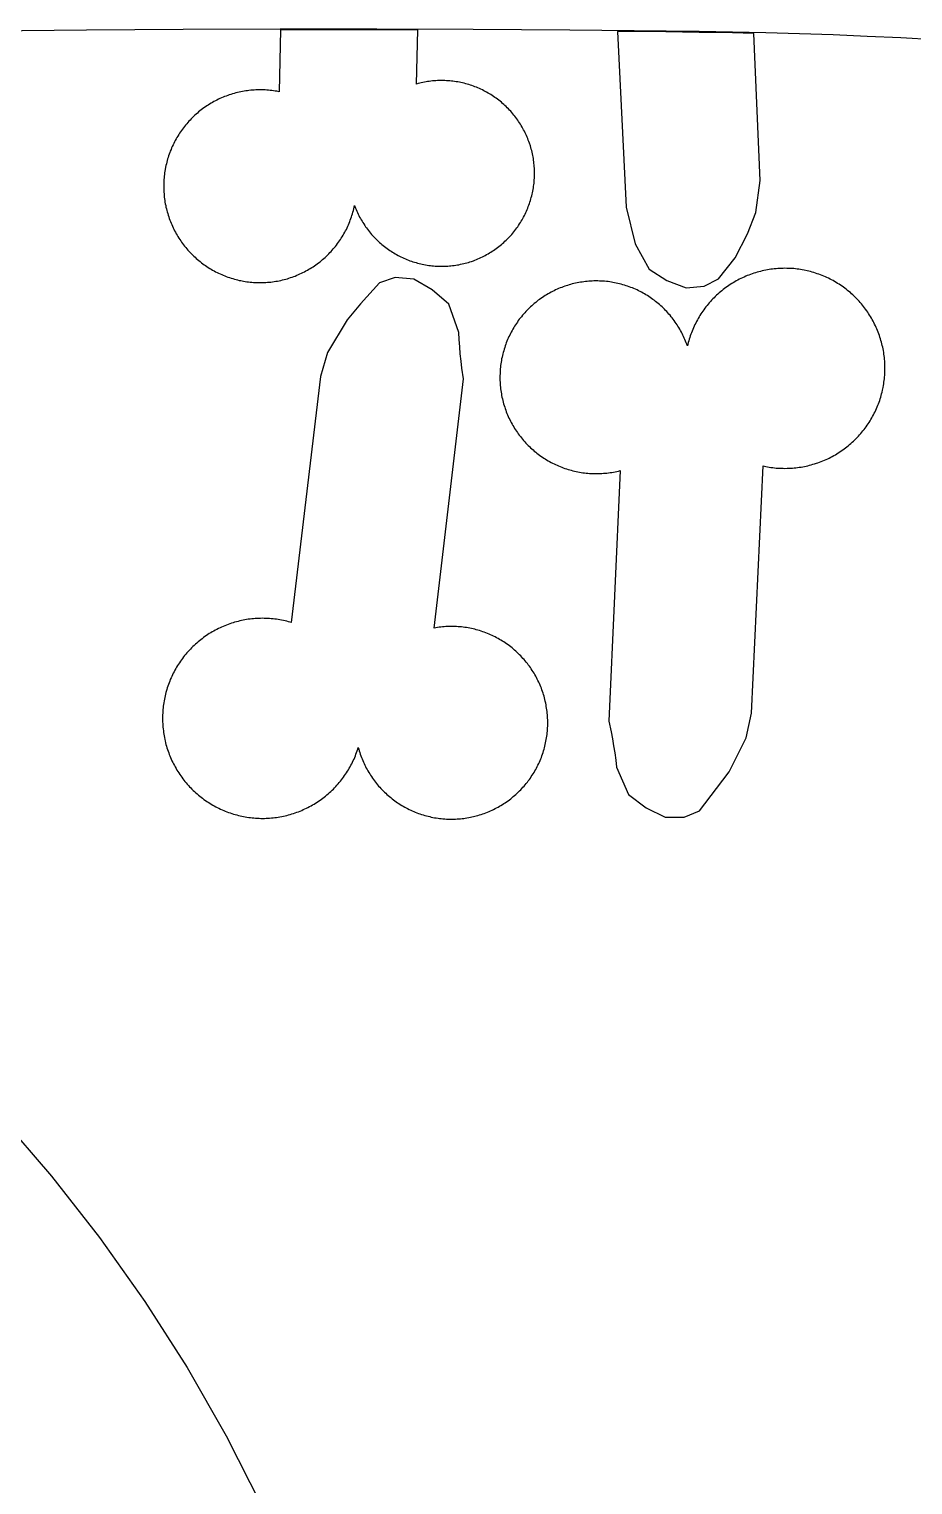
# Model space of a CAD drawing. Extents: x -246 to 246, y -104 to 199.
# Drawn here: x 173.39 to 185.17, y 100.11 to 119.51 of the extents above; entities that cross this region are included whole.
import ezdxf

# ---------------------------------------------------------------- set-up
doc = ezdxf.new("R2010")
doc.units = 0
doc.layers.add('Add_Red', color=1, linetype='Continuous')
doc.layers.add('Outline_Red', color=1, linetype='Continuous')

msp = doc.modelspace()

# ---------------------------------------------------------------- linework, layer by layer
at = {"layer": 'Add_Red'}
for points in [[(176.504, 116.128), (176.526, 116.129), (176.549, 116.13), (176.571, 116.132), (176.593, 116.134), (176.616, 116.136), (176.638, 116.139), (176.66, 116.142), (176.682, 116.145), (176.704, 116.149), (176.726, 116.153), (176.748, 116.158), (176.77, 116.163), (176.792, 116.168), (176.813, 116.174), (176.835, 116.18), (176.856, 116.187), (176.878, 116.194), (176.899, 116.201), (176.92, 116.208), (176.941, 116.216), (176.962, 116.225), (176.982, 116.234), (177.003, 116.243), (177.023, 116.252), (177.043, 116.262), (177.063, 116.272), (177.083, 116.283), (177.103, 116.293), (177.122, 116.305), (177.141, 116.316), (177.161, 116.328), (177.179, 116.34), (177.198, 116.353), (177.216, 116.365), (177.234, 116.379), (177.252, 116.392), (177.27, 116.406), (177.287, 116.42), (177.305, 116.434), (177.322, 116.449), (177.338, 116.464), (177.355, 116.479), (177.371, 116.495), (177.387, 116.511), (177.402, 116.527), (177.418, 116.543), (177.433, 116.56), (177.447, 116.577), (177.462, 116.594), (177.476, 116.611), (177.49, 116.629), (177.503, 116.647), (177.516, 116.665), (177.529, 116.683), (177.542, 116.702), (177.554, 116.72), (177.566, 116.739), (177.578, 116.759), (177.589, 116.778), (177.6, 116.798), (177.61, 116.817), (177.621, 116.837), (177.63, 116.858), (177.64, 116.878), (177.649, 116.898), (177.658, 116.919), (177.666, 116.94), (177.674, 116.961), (177.682, 116.982), (177.689, 117.003), (177.696, 117.024), (177.703, 117.046), (177.709, 117.067), (177.715, 117.089), (177.72, 117.11), (177.725, 117.132), (177.73, 117.154), (177.744, 117.119), (177.752, 117.1), (177.76, 117.08), (177.769, 117.06), (177.779, 117.041), (177.788, 117.021), (177.798, 117.002), (177.809, 116.983), (177.819, 116.964), (177.83, 116.946), (177.841, 116.927), (177.853, 116.909), (177.865, 116.891), (177.877, 116.873), (177.89, 116.856), (177.903, 116.838), (177.916, 116.821), (177.929, 116.804), (177.943, 116.788), (177.957, 116.771), (177.971, 116.755), (177.986, 116.739), (178.001, 116.724), (178.016, 116.708), (178.031, 116.693), (178.047, 116.678), (178.063, 116.664), (178.079, 116.649), (178.095, 116.635), (178.112, 116.621), (178.129, 116.608), (178.146, 116.595), (178.163, 116.582), (178.181, 116.57), (178.199, 116.557), (178.217, 116.545), (178.235, 116.534), (178.253, 116.523), (178.272, 116.512), (178.291, 116.501), (178.31, 116.491), (178.329, 116.481), (178.348, 116.471), (178.368, 116.462), (178.387, 116.453), (178.407, 116.444), (178.427, 116.436), (178.447, 116.428), (178.467, 116.42), (178.488, 116.413), (178.508, 116.406), (178.529, 116.4), (178.55, 116.394), (178.57, 116.388), (178.591, 116.383), (178.612, 116.378), (178.633, 116.373), (178.655, 116.369), (178.676, 116.365), (178.697, 116.361), (178.718, 116.358), (178.74, 116.355), (178.761, 116.353), (178.783, 116.351), (178.804, 116.349), (178.826, 116.348), (178.847, 116.347), (178.869, 116.346), (178.891, 116.346), (178.928, 116.346), (178.95, 116.347), (178.971, 116.348), (178.993, 116.35), (179.014, 116.352), (179.036, 116.354), (179.057, 116.357), (179.078, 116.36), (179.1, 116.364), (179.121, 116.367), (179.142, 116.372), (179.163, 116.376), (179.184, 116.381), (179.205, 116.387), (179.226, 116.392), (179.247, 116.398), (179.267, 116.405), (179.288, 116.411), (179.314, 116.42), (179.334, 116.428), (179.354, 116.436), (179.374, 116.444), (179.394, 116.453), (179.413, 116.462), (179.433, 116.471), (179.452, 116.481), (179.471, 116.491), (179.49, 116.501), (179.509, 116.512), (179.528, 116.523), (179.546, 116.534), (179.564, 116.545), (179.582, 116.557), (179.6, 116.57), (179.618, 116.582), (179.635, 116.595), (179.652, 116.608), (179.669, 116.621), (179.686, 116.635), (179.702, 116.649), (179.718, 116.664), (179.734, 116.678), (179.75, 116.693), (179.765, 116.708), (179.78, 116.724), (179.795, 116.739), (179.81, 116.755), (179.824, 116.771), (179.838, 116.788), (179.852, 116.804), (179.865, 116.821), (179.879, 116.838), (179.891, 116.856), (179.904, 116.873), (179.916, 116.891), (179.928, 116.909), (179.94, 116.927), (179.951, 116.946), (179.962, 116.964), (179.973, 116.983), (179.983, 117.002), (179.993, 117.021), (180.002, 117.041), (180.012, 117.06), (180.021, 117.08), (180.029, 117.1), (180.038, 117.119), (180.045, 117.14), (180.053, 117.16), (180.06, 117.18), (180.067, 117.201), (180.074, 117.221), (180.08, 117.242), (180.085, 117.263), (180.091, 117.284), (180.096, 117.305), (180.101, 117.326), (180.105, 117.347), (180.109, 117.368), (180.112, 117.389), (180.116, 117.411), (180.118, 117.432), (180.121, 117.454), (180.123, 117.475), (180.125, 117.497), (180.126, 117.518), (180.127, 117.54), (180.127, 117.561), (180.128, 117.583), (180.127, 117.609), (180.127, 117.63), (180.126, 117.652), (180.124, 117.673), (180.123, 117.695), (180.12, 117.716), (180.118, 117.738), (180.115, 117.759), (180.112, 117.781), (180.108, 117.802), (180.104, 117.823), (180.1, 117.844), (180.095, 117.865), (180.09, 117.886), (180.084, 117.907), (180.079, 117.928), (180.072, 117.949), (180.06, 117.986), (180.053, 118.006), (180.045, 118.026), (180.038, 118.046), (180.029, 118.066), (180.021, 118.086), (180.012, 118.106), (180.002, 118.125), (179.993, 118.144), (179.983, 118.164), (179.973, 118.183), (179.962, 118.201), (179.951, 118.22), (179.94, 118.238), (179.928, 118.257), (179.916, 118.275), (179.904, 118.292), (179.891, 118.31), (179.879, 118.327), (179.865, 118.344), (179.852, 118.361), (179.838, 118.378), (179.824, 118.394), (179.81, 118.411), (179.795, 118.427), (179.78, 118.442), (179.765, 118.458), (179.75, 118.473), (179.734, 118.488), (179.718, 118.502), (179.702, 118.516), (179.686, 118.53), (179.669, 118.544), (179.652, 118.558), (179.635, 118.571), (179.618, 118.584), (179.6, 118.596), (179.582, 118.608), (179.564, 118.62), (179.546, 118.632), (179.528, 118.643), (179.509, 118.654), (179.49, 118.665), (179.471, 118.675), (179.452, 118.685), (179.433, 118.695), (179.413, 118.704), (179.394, 118.713), (179.374, 118.722), (179.354, 118.73), (179.334, 118.738), (179.314, 118.745), (179.293, 118.752), (179.273, 118.759), (179.252, 118.766), (179.232, 118.772), (179.211, 118.778), (179.19, 118.783), (179.169, 118.788), (179.148, 118.793), (179.127, 118.797), (179.105, 118.801), (179.084, 118.805), (179.063, 118.808), (179.041, 118.811), (179.02, 118.813), (178.998, 118.815), (178.977, 118.817), (178.955, 118.818), (178.934, 118.819), (178.912, 118.82), (178.891, 118.82), (178.855, 118.819), (178.833, 118.819), (178.812, 118.817), (178.79, 118.816), (178.769, 118.814), (178.747, 118.812), (178.726, 118.809), (178.704, 118.806), (178.683, 118.802), (178.662, 118.799), (178.641, 118.794), (178.619, 118.79), (178.598, 118.785), (178.578, 118.78), (178.557, 118.774), (178.573, 119.494), (178.025, 119.495), (176.744, 119.494), (176.724, 118.671), (176.695, 118.677), (176.673, 118.68), (176.651, 118.684), (176.629, 118.687), (176.606, 118.689), (176.584, 118.691), (176.562, 118.693), (176.539, 118.695), (176.517, 118.696), (176.494, 118.696), (176.472, 118.696), (176.436, 118.696), (176.414, 118.695), (176.391, 118.694), (176.369, 118.692), (176.347, 118.69), (176.324, 118.688), (176.302, 118.685), (176.28, 118.682), (176.258, 118.678), (176.236, 118.674), (176.214, 118.67), (176.192, 118.665), (176.17, 118.66), (176.148, 118.655), (176.127, 118.649), (176.105, 118.643), (176.084, 118.636), (176.062, 118.629), (176.041, 118.622), (176.02, 118.614), (175.999, 118.606), (175.979, 118.598), (175.958, 118.589), (175.937, 118.58), (175.917, 118.57), (175.897, 118.56), (175.877, 118.55), (175.857, 118.54), (175.838, 118.529), (175.818, 118.517), (175.799, 118.506), (175.78, 118.494), (175.761, 118.482), (175.743, 118.469), (175.724, 118.456), (175.706, 118.443), (175.688, 118.43), (175.671, 118.416), (175.653, 118.402), (175.636, 118.387), (175.619, 118.372), (175.603, 118.357), (175.586, 118.342), (175.57, 118.326), (175.554, 118.311), (175.539, 118.294), (175.524, 118.278), (175.509, 118.261), (175.494, 118.244), (175.48, 118.227), (175.466, 118.21), (175.452, 118.192), (175.438, 118.174), (175.425, 118.156), (175.412, 118.138), (175.4, 118.119), (175.388, 118.1), (175.376, 118.081), (175.364, 118.062), (175.353, 118.043), (175.342, 118.023), (175.332, 118.003), (175.322, 117.983), (175.312, 117.963), (175.302, 117.943), (175.293, 117.922), (175.285, 117.901), (175.276, 117.881), (175.268, 117.86), (175.261, 117.839), (175.253, 117.817), (175.247, 117.796), (175.24, 117.775), (175.234, 117.753), (175.228, 117.731), (175.223, 117.71), (175.218, 117.688), (175.213, 117.666), (175.207, 117.635), (175.204, 117.613), (175.2, 117.591), (175.197, 117.569), (175.195, 117.546), (175.193, 117.524), (175.191, 117.502), (175.19, 117.479), (175.189, 117.457), (175.188, 117.434), (175.188, 117.412), (175.188, 117.378), (175.189, 117.356), (175.19, 117.333), (175.192, 117.311), (175.194, 117.289), (175.196, 117.266), (175.199, 117.244), (175.202, 117.222), (175.205, 117.2), (175.209, 117.178), (175.214, 117.156), (175.218, 117.134), (175.223, 117.112), (175.229, 117.09), (175.235, 117.069), (175.241, 117.047), (175.247, 117.026), (175.254, 117.004), (175.261, 116.983), (175.269, 116.962), (175.277, 116.941), (175.286, 116.92), (175.294, 116.9), (175.303, 116.879), (175.313, 116.859), (175.323, 116.839), (175.333, 116.819), (175.343, 116.799), (175.354, 116.779), (175.366, 116.76), (175.377, 116.741), (175.389, 116.722), (175.401, 116.703), (175.414, 116.684), (175.427, 116.666), (175.44, 116.648), (175.453, 116.63), (175.467, 116.612), (175.481, 116.595), (175.496, 116.578), (175.51, 116.561), (175.525, 116.544), (175.541, 116.528), (175.556, 116.512), (175.572, 116.496), (175.588, 116.48), (175.605, 116.465), (175.621, 116.45), (175.638, 116.435), (175.655, 116.421), (175.673, 116.407), (175.69, 116.393), (175.708, 116.38), (175.726, 116.366), (175.745, 116.354), (175.763, 116.341), (175.782, 116.329), (175.801, 116.317), (175.82, 116.305), (175.84, 116.294), (175.859, 116.283), (175.879, 116.273), (175.899, 116.263), (175.919, 116.253), (175.94, 116.243), (175.96, 116.234), (175.981, 116.225), (176.002, 116.217), (176.022, 116.209), (176.043, 116.201), (176.065, 116.194), (176.086, 116.187), (176.107, 116.181), (176.129, 116.174), (176.151, 116.169), (176.172, 116.163), (176.194, 116.158), (176.216, 116.154), (176.249, 116.147), (176.271, 116.144), (176.293, 116.14), (176.316, 116.137), (176.338, 116.135), (176.36, 116.133), (176.382, 116.131), (176.405, 116.13), (176.427, 116.129), (176.45, 116.128), (176.472, 116.128), (176.504, 116.128)], [(182.389, 116.079), (182.578, 116.179), (182.799, 116.46), (182.966, 116.776), (183.074, 117.064), (183.133, 117.488), (183.05, 119.448), (182.764, 119.454), (182.32, 119.462), (181.879, 119.468), (181.233, 119.475), (181.349, 117.132), (181.469, 116.644), (181.653, 116.306), (181.892, 116.156), (182.146, 116.06), (182.389, 116.079)], [(179.05, 108.98), (179.073, 108.981), (179.095, 108.982), (179.117, 108.983), (179.14, 108.985), (179.162, 108.988), (179.184, 108.99), (179.206, 108.993), (179.228, 108.997), (179.251, 109.001), (179.273, 109.005), (179.294, 109.009), (179.316, 109.014), (179.352, 109.023), (179.374, 109.029), (179.396, 109.036), (179.417, 109.043), (179.438, 109.05), (179.459, 109.057), (179.48, 109.065), (179.501, 109.073), (179.522, 109.082), (179.542, 109.091), (179.563, 109.1), (179.583, 109.11), (179.603, 109.12), (179.623, 109.13), (179.643, 109.141), (179.662, 109.152), (179.681, 109.163), (179.7, 109.175), (179.719, 109.187), (179.738, 109.199), (179.756, 109.212), (179.775, 109.225), (179.793, 109.238), (179.81, 109.252), (179.828, 109.266), (179.845, 109.28), (179.862, 109.295), (179.879, 109.309), (179.896, 109.325), (179.912, 109.34), (179.928, 109.356), (179.944, 109.372), (179.959, 109.388), (179.974, 109.404), (179.989, 109.421), (180.004, 109.438), (180.018, 109.456), (180.032, 109.473), (180.045, 109.491), (180.059, 109.509), (180.072, 109.527), (180.084, 109.546), (180.097, 109.564), (180.109, 109.583), (180.121, 109.602), (180.132, 109.622), (180.143, 109.641), (180.154, 109.661), (180.164, 109.681), (180.174, 109.701), (180.184, 109.721), (180.193, 109.741), (180.202, 109.762), (180.21, 109.782), (180.219, 109.803), (180.226, 109.824), (180.234, 109.845), (180.241, 109.867), (180.248, 109.888), (180.254, 109.91), (180.26, 109.931), (180.266, 109.953), (180.271, 109.975), (180.276, 109.996), (180.28, 110.018), (180.284, 110.04), (180.288, 110.063), (180.291, 110.085), (180.294, 110.107), (180.297, 110.129), (180.299, 110.151), (180.301, 110.174), (180.302, 110.196), (180.303, 110.219), (180.304, 110.241), (180.304, 110.263), (180.303, 110.304), (180.302, 110.326), (180.301, 110.348), (180.299, 110.371), (180.297, 110.393), (180.295, 110.415), (180.292, 110.438), (180.289, 110.46), (180.285, 110.482), (180.281, 110.504), (180.277, 110.526), (180.271, 110.552), (180.266, 110.574), (180.26, 110.596), (180.254, 110.617), (180.248, 110.639), (180.241, 110.66), (180.234, 110.681), (180.226, 110.702), (180.219, 110.723), (180.21, 110.744), (180.202, 110.765), (180.193, 110.785), (180.184, 110.806), (180.174, 110.826), (180.164, 110.846), (180.154, 110.866), (180.143, 110.886), (180.132, 110.905), (180.121, 110.924), (180.109, 110.944), (180.097, 110.962), (180.084, 110.981), (180.072, 111), (180.059, 111.018), (180.045, 111.036), (180.032, 111.054), (180.018, 111.071), (180.004, 111.088), (179.989, 111.105), (179.974, 111.122), (179.959, 111.139), (179.944, 111.155), (179.928, 111.171), (179.912, 111.187), (179.896, 111.202), (179.879, 111.217), (179.862, 111.232), (179.845, 111.247), (179.828, 111.261), (179.81, 111.275), (179.793, 111.289), (179.775, 111.302), (179.756, 111.315), (179.738, 111.328), (179.719, 111.34), (179.7, 111.352), (179.681, 111.364), (179.662, 111.375), (179.643, 111.386), (179.623, 111.397), (179.603, 111.407), (179.583, 111.417), (179.563, 111.427), (179.542, 111.436), (179.522, 111.445), (179.501, 111.454), (179.48, 111.462), (179.459, 111.47), (179.438, 111.477), (179.417, 111.484), (179.396, 111.491), (179.374, 111.497), (179.352, 111.503), (179.331, 111.509), (179.309, 111.514), (179.287, 111.519), (179.265, 111.523), (179.243, 111.527), (179.221, 111.531), (179.199, 111.534), (179.177, 111.537), (179.154, 111.54), (179.132, 111.542), (179.11, 111.544), (179.087, 111.545), (179.065, 111.546), (179.043, 111.547), (179.02, 111.547), (178.992, 111.547), (178.97, 111.546), (178.947, 111.545), (178.925, 111.543), (178.902, 111.542), (178.88, 111.539), (178.858, 111.537), (178.836, 111.534), (178.814, 111.53), (178.792, 111.526), (179.181, 114.845), (179.16, 114.987), (179.149, 115.082), (179.139, 115.177), (179.131, 115.273), (179.124, 115.368), (179.119, 115.464), (178.986, 115.841), (178.766, 116.033), (178.522, 116.173), (178.271, 116.194), (178.061, 116.123), (177.81, 115.844), (177.63, 115.632), (177.368, 115.198), (177.277, 114.875), (176.888, 111.599), (176.85, 111.61), (176.827, 111.616), (176.805, 111.621), (176.782, 111.626), (176.759, 111.631), (176.736, 111.635), (176.713, 111.639), (176.69, 111.643), (176.667, 111.646), (176.644, 111.648), (176.621, 111.65), (176.598, 111.652), (176.575, 111.654), (176.551, 111.655), (176.528, 111.655), (176.505, 111.656), (176.477, 111.655), (176.454, 111.655), (176.431, 111.653), (176.407, 111.652), (176.384, 111.65), (176.361, 111.648), (176.338, 111.645), (176.315, 111.642), (176.292, 111.638), (176.269, 111.634), (176.246, 111.63), (176.223, 111.625), (176.201, 111.62), (176.178, 111.615), (176.156, 111.609), (176.133, 111.603), (176.111, 111.596), (176.089, 111.589), (176.067, 111.581), (176.045, 111.574), (176.023, 111.565), (176.001, 111.557), (175.98, 111.548), (175.959, 111.538), (175.938, 111.529), (175.917, 111.519), (175.896, 111.508), (175.875, 111.497), (175.855, 111.486), (175.835, 111.475), (175.815, 111.463), (175.795, 111.451), (175.775, 111.438), (175.756, 111.425), (175.737, 111.412), (175.718, 111.398), (175.699, 111.384), (175.681, 111.37), (175.663, 111.356), (175.645, 111.341), (175.627, 111.326), (175.61, 111.31), (175.593, 111.294), (175.576, 111.278), (175.559, 111.262), (175.543, 111.245), (175.527, 111.228), (175.511, 111.211), (175.496, 111.194), (175.481, 111.176), (175.466, 111.158), (175.452, 111.14), (175.438, 111.121), (175.424, 111.102), (175.411, 111.083), (175.398, 111.064), (175.385, 111.045), (175.372, 111.025), (175.36, 111.005), (175.349, 110.985), (175.337, 110.965), (175.326, 110.944), (175.315, 110.924), (175.305, 110.903), (175.295, 110.882), (175.286, 110.861), (175.276, 110.839), (175.268, 110.818), (175.259, 110.796), (175.251, 110.774), (175.243, 110.752), (175.236, 110.73), (175.229, 110.708), (175.218, 110.668), (175.212, 110.645), (175.206, 110.623), (175.201, 110.6), (175.197, 110.577), (175.193, 110.554), (175.189, 110.531), (175.185, 110.508), (175.182, 110.485), (175.18, 110.462), (175.177, 110.439), (175.176, 110.416), (175.174, 110.393), (175.173, 110.369), (175.173, 110.346), (175.172, 110.323), (175.173, 110.297), (175.173, 110.274), (175.174, 110.251), (175.176, 110.227), (175.178, 110.204), (175.18, 110.181), (175.183, 110.158), (175.186, 110.135), (175.189, 110.112), (175.193, 110.089), (175.197, 110.066), (175.202, 110.043), (175.207, 110.021), (175.213, 109.998), (175.218, 109.975), (175.225, 109.953), (175.231, 109.931), (175.238, 109.909), (175.246, 109.887), (175.254, 109.865), (175.262, 109.843), (175.27, 109.821), (175.279, 109.8), (175.289, 109.778), (175.298, 109.757), (175.308, 109.736), (175.319, 109.716), (175.33, 109.695), (175.341, 109.675), (175.352, 109.654), (175.364, 109.634), (175.376, 109.615), (175.389, 109.595), (175.402, 109.576), (175.415, 109.556), (175.428, 109.537), (175.442, 109.519), (175.456, 109.5), (175.471, 109.482), (175.486, 109.464), (175.501, 109.447), (175.516, 109.429), (175.532, 109.412), (175.548, 109.395), (175.564, 109.379), (175.581, 109.362), (175.598, 109.347), (175.615, 109.331), (175.633, 109.315), (175.65, 109.3), (175.668, 109.286), (175.687, 109.271), (175.705, 109.257), (175.724, 109.243), (175.743, 109.23), (175.762, 109.217), (175.781, 109.204), (175.801, 109.191), (175.821, 109.179), (175.841, 109.168), (175.861, 109.156), (175.882, 109.145), (175.902, 109.134), (175.923, 109.124), (175.944, 109.114), (175.965, 109.104), (175.987, 109.095), (176.008, 109.086), (176.03, 109.078), (176.052, 109.07), (176.074, 109.062), (176.096, 109.055), (176.118, 109.048), (176.16, 109.036), (176.183, 109.03), (176.205, 109.024), (176.228, 109.019), (176.251, 109.015), (176.274, 109.011), (176.297, 109.007), (176.32, 109.003), (176.343, 109), (176.366, 108.998), (176.389, 108.995), (176.412, 108.994), (176.435, 108.992), (176.458, 108.991), (176.482, 108.99), (176.505, 108.99), (176.529, 108.99), (176.552, 108.991), (176.575, 108.992), (176.598, 108.994), (176.622, 108.995), (176.645, 108.998), (176.668, 109), (176.691, 109.003), (176.714, 109.007), (176.737, 109.011), (176.76, 109.015), (176.783, 109.02), (176.805, 109.025), (176.828, 109.03), (176.85, 109.036), (176.873, 109.042), (176.895, 109.049), (176.917, 109.056), (176.939, 109.063), (176.961, 109.071), (176.983, 109.079), (177.005, 109.088), (177.026, 109.096), (177.047, 109.106), (177.069, 109.115), (177.09, 109.125), (177.11, 109.136), (177.131, 109.147), (177.152, 109.158), (177.172, 109.169), (177.192, 109.181), (177.212, 109.193), (177.231, 109.206), (177.251, 109.218), (177.27, 109.232), (177.289, 109.245), (177.307, 109.259), (177.326, 109.273), (177.344, 109.288), (177.362, 109.302), (177.38, 109.317), (177.397, 109.333), (177.414, 109.349), (177.431, 109.365), (177.448, 109.381), (177.464, 109.398), (177.48, 109.414), (177.496, 109.432), (177.511, 109.449), (177.526, 109.467), (177.541, 109.485), (177.555, 109.503), (177.57, 109.521), (177.583, 109.54), (177.597, 109.559), (177.61, 109.578), (177.623, 109.598), (177.635, 109.617), (177.648, 109.637), (177.659, 109.657), (177.671, 109.677), (177.682, 109.698), (177.693, 109.718), (177.703, 109.739), (177.713, 109.76), (177.723, 109.781), (177.732, 109.803), (177.741, 109.824), (177.749, 109.846), (177.757, 109.868), (177.765, 109.89), (177.773, 109.912), (177.78, 109.934), (177.786, 109.91), (177.793, 109.888), (177.799, 109.867), (177.806, 109.845), (177.814, 109.824), (177.822, 109.803), (177.83, 109.782), (177.839, 109.762), (177.848, 109.741), (177.857, 109.721), (177.866, 109.701), (177.876, 109.681), (177.887, 109.661), (177.897, 109.641), (177.909, 109.622), (177.92, 109.602), (177.932, 109.583), (177.944, 109.564), (177.956, 109.546), (177.969, 109.527), (177.982, 109.509), (177.995, 109.491), (178.009, 109.473), (178.023, 109.456), (178.037, 109.438), (178.051, 109.421), (178.066, 109.404), (178.081, 109.388), (178.097, 109.372), (178.113, 109.356), (178.128, 109.34), (178.145, 109.325), (178.161, 109.309), (178.178, 109.295), (178.195, 109.28), (178.212, 109.266), (178.23, 109.252), (178.248, 109.238), (178.266, 109.225), (178.284, 109.212), (178.302, 109.199), (178.321, 109.187), (178.34, 109.175), (178.359, 109.163), (178.378, 109.152), (178.398, 109.141), (178.418, 109.13), (178.437, 109.12), (178.457, 109.11), (178.478, 109.1), (178.498, 109.091), (178.519, 109.082), (178.539, 109.073), (178.56, 109.065), (178.581, 109.057), (178.602, 109.05), (178.624, 109.043), (178.645, 109.036), (178.666, 109.029), (178.688, 109.023), (178.71, 109.018), (178.731, 109.013), (178.753, 109.008), (178.775, 109.003), (178.797, 108.999), (178.819, 108.996), (178.842, 108.992), (178.864, 108.989), (178.886, 108.987), (178.908, 108.985), (178.931, 108.983), (178.953, 108.981), (178.975, 108.98), (178.998, 108.98), (179.02, 108.98), (179.05, 108.98)], [(182.324, 109.09), (182.554, 109.386), (182.719, 109.61), (182.949, 110.062), (183.017, 110.39), (183.172, 113.686), (183.209, 113.678), (183.232, 113.674), (183.255, 113.67), (183.278, 113.666), (183.301, 113.663), (183.324, 113.661), (183.347, 113.658), (183.371, 113.657), (183.394, 113.655), (183.417, 113.654), (183.44, 113.654), (183.464, 113.653), (183.493, 113.654), (183.517, 113.654), (183.54, 113.656), (183.563, 113.657), (183.586, 113.659), (183.609, 113.661), (183.632, 113.664), (183.655, 113.667), (183.678, 113.671), (183.701, 113.675), (183.724, 113.679), (183.747, 113.684), (183.77, 113.689), (183.792, 113.695), (183.815, 113.7), (183.837, 113.707), (183.859, 113.714), (183.882, 113.721), (183.904, 113.728), (183.925, 113.736), (183.947, 113.744), (183.969, 113.753), (183.99, 113.762), (184.012, 113.771), (184.033, 113.781), (184.054, 113.791), (184.074, 113.802), (184.095, 113.812), (184.115, 113.824), (184.136, 113.835), (184.156, 113.847), (184.175, 113.859), (184.195, 113.872), (184.214, 113.885), (184.233, 113.898), (184.252, 113.912), (184.271, 113.926), (184.289, 113.94), (184.307, 113.954), (184.325, 113.969), (184.343, 113.985), (184.36, 114), (184.377, 114.016), (184.394, 114.032), (184.41, 114.048), (184.427, 114.065), (184.443, 114.082), (184.458, 114.099), (184.474, 114.117), (184.489, 114.134), (184.503, 114.152), (184.518, 114.171), (184.532, 114.189), (184.546, 114.208), (184.559, 114.227), (184.572, 114.246), (184.585, 114.266), (184.597, 114.285), (184.609, 114.305), (184.621, 114.325), (184.632, 114.346), (184.643, 114.366), (184.654, 114.387), (184.664, 114.408), (184.674, 114.429), (184.684, 114.45), (184.693, 114.471), (184.702, 114.493), (184.71, 114.515), (184.718, 114.536), (184.726, 114.558), (184.733, 114.58), (184.74, 114.603), (184.746, 114.625), (184.752, 114.647), (184.758, 114.67), (184.764, 114.693), (184.772, 114.732), (184.776, 114.755), (184.78, 114.778), (184.783, 114.801), (184.786, 114.824), (184.789, 114.847), (184.791, 114.87), (184.793, 114.893), (184.794, 114.916), (184.795, 114.94), (184.796, 114.963), (184.796, 114.986), (184.796, 115.014), (184.795, 115.037), (184.794, 115.06), (184.793, 115.083), (184.791, 115.107), (184.788, 115.13), (184.786, 115.153), (184.783, 115.176), (184.779, 115.199), (184.775, 115.222), (184.771, 115.245), (184.766, 115.267), (184.761, 115.29), (184.756, 115.313), (184.75, 115.335), (184.743, 115.358), (184.737, 115.38), (184.73, 115.402), (184.722, 115.424), (184.714, 115.446), (184.706, 115.468), (184.698, 115.489), (184.689, 115.511), (184.679, 115.532), (184.669, 115.553), (184.659, 115.574), (184.649, 115.595), (184.638, 115.616), (184.627, 115.636), (184.615, 115.656), (184.604, 115.676), (184.591, 115.696), (184.579, 115.716), (184.566, 115.735), (184.553, 115.754), (184.539, 115.773), (184.525, 115.792), (184.511, 115.81), (184.496, 115.828), (184.482, 115.846), (184.466, 115.864), (184.451, 115.881), (184.435, 115.898), (184.419, 115.915), (184.403, 115.931), (184.386, 115.948), (184.369, 115.964), (184.352, 115.979), (184.335, 115.995), (184.317, 116.01), (184.299, 116.024), (184.281, 116.039), (184.262, 116.053), (184.243, 116.067), (184.224, 116.08), (184.205, 116.093), (184.186, 116.106), (184.166, 116.118), (184.146, 116.131), (184.126, 116.142), (184.106, 116.154), (184.085, 116.165), (184.065, 116.175), (184.044, 116.186), (184.023, 116.196), (184.002, 116.205), (183.98, 116.214), (183.959, 116.223), (183.937, 116.232), (183.915, 116.24), (183.893, 116.247), (183.871, 116.255), (183.849, 116.262), (183.827, 116.268), (183.804, 116.274), (183.782, 116.28), (183.759, 116.285), (183.718, 116.294), (183.695, 116.298), (183.672, 116.302), (183.649, 116.306), (183.626, 116.309), (183.603, 116.311), (183.58, 116.314), (183.557, 116.315), (183.533, 116.317), (183.51, 116.318), (183.487, 116.318), (183.464, 116.319), (183.438, 116.318), (183.415, 116.318), (183.391, 116.317), (183.368, 116.315), (183.345, 116.313), (183.322, 116.311), (183.299, 116.308), (183.276, 116.305), (183.253, 116.302), (183.23, 116.298), (183.207, 116.294), (183.184, 116.289), (183.162, 116.284), (183.139, 116.278), (183.116, 116.273), (183.094, 116.266), (183.072, 116.26), (183.05, 116.253), (183.027, 116.245), (183.006, 116.237), (182.984, 116.229), (182.962, 116.221), (182.941, 116.212), (182.919, 116.202), (182.898, 116.193), (182.877, 116.183), (182.856, 116.172), (182.836, 116.162), (182.815, 116.15), (182.795, 116.139), (182.775, 116.127), (182.755, 116.115), (182.736, 116.102), (182.716, 116.09), (182.697, 116.076), (182.678, 116.063), (182.66, 116.049), (182.641, 116.035), (182.623, 116.02), (182.605, 116.005), (182.588, 115.99), (182.57, 115.975), (182.553, 115.959), (182.536, 115.943), (182.52, 115.927), (182.503, 115.91), (182.487, 115.893), (182.472, 115.876), (182.456, 115.859), (182.441, 115.841), (182.426, 115.823), (182.412, 115.805), (182.398, 115.786), (182.384, 115.767), (182.371, 115.748), (182.357, 115.729), (182.345, 115.71), (182.332, 115.69), (182.32, 115.67), (182.308, 115.65), (182.297, 115.63), (182.286, 115.61), (182.275, 115.589), (182.265, 115.568), (182.255, 115.547), (182.245, 115.526), (182.236, 115.505), (182.227, 115.483), (182.219, 115.461), (182.21, 115.44), (182.203, 115.418), (182.195, 115.396), (182.188, 115.373), (182.182, 115.351), (182.176, 115.329), (182.17, 115.306), (182.165, 115.284), (182.157, 115.306), (182.149, 115.327), (182.141, 115.347), (182.132, 115.368), (182.123, 115.389), (182.114, 115.409), (182.104, 115.429), (182.094, 115.449), (182.084, 115.469), (182.073, 115.489), (182.062, 115.508), (182.051, 115.528), (182.039, 115.547), (182.027, 115.566), (182.015, 115.584), (182.002, 115.603), (181.989, 115.621), (181.976, 115.639), (181.962, 115.657), (181.948, 115.674), (181.934, 115.692), (181.919, 115.709), (181.904, 115.725), (181.889, 115.742), (181.874, 115.758), (181.858, 115.774), (181.842, 115.79), (181.826, 115.805), (181.809, 115.82), (181.793, 115.835), (181.776, 115.85), (181.758, 115.864), (181.741, 115.878), (181.723, 115.892), (181.705, 115.905), (181.687, 115.918), (181.668, 115.931), (181.65, 115.943), (181.631, 115.955), (181.612, 115.967), (181.592, 115.978), (181.573, 115.989), (181.553, 116), (181.533, 116.01), (181.513, 116.02), (181.493, 116.03), (181.473, 116.039), (181.452, 116.048), (181.431, 116.057), (181.411, 116.065), (181.39, 116.073), (181.368, 116.08), (181.347, 116.087), (181.326, 116.094), (181.304, 116.1), (181.283, 116.106), (181.261, 116.112), (181.239, 116.117), (181.217, 116.122), (181.195, 116.127), (181.173, 116.131), (181.151, 116.134), (181.129, 116.138), (181.107, 116.141), (181.085, 116.143), (181.062, 116.145), (181.04, 116.147), (181.018, 116.148), (180.995, 116.149), (180.973, 116.15), (180.95, 116.15), (180.919, 116.15), (180.896, 116.149), (180.874, 116.148), (180.852, 116.146), (180.829, 116.144), (180.807, 116.142), (180.785, 116.139), (180.763, 116.136), (180.74, 116.133), (180.718, 116.129), (180.696, 116.125), (180.674, 116.12), (180.653, 116.115), (180.631, 116.11), (180.609, 116.104), (180.588, 116.098), (180.566, 116.091), (180.533, 116.08), (180.511, 116.073), (180.49, 116.065), (180.47, 116.057), (180.449, 116.048), (180.428, 116.039), (180.408, 116.03), (180.388, 116.02), (180.368, 116.01), (180.348, 116), (180.328, 115.989), (180.309, 115.978), (180.289, 115.967), (180.27, 115.955), (180.251, 115.943), (180.233, 115.931), (180.214, 115.918), (180.196, 115.905), (180.178, 115.892), (180.16, 115.878), (180.143, 115.864), (180.125, 115.85), (180.108, 115.835), (180.092, 115.82), (180.075, 115.805), (180.059, 115.79), (180.043, 115.774), (180.027, 115.758), (180.012, 115.742), (179.997, 115.725), (179.982, 115.709), (179.967, 115.692), (179.953, 115.674), (179.939, 115.657), (179.925, 115.639), (179.912, 115.621), (179.899, 115.603), (179.886, 115.584), (179.874, 115.566), (179.862, 115.547), (179.85, 115.528), (179.839, 115.508), (179.828, 115.489), (179.817, 115.469), (179.807, 115.449), (179.797, 115.429), (179.787, 115.409), (179.778, 115.389), (179.769, 115.368), (179.76, 115.347), (179.752, 115.327), (179.744, 115.306), (179.737, 115.284), (179.73, 115.263), (179.723, 115.242), (179.717, 115.22), (179.711, 115.199), (179.705, 115.177), (179.7, 115.155), (179.695, 115.133), (179.69, 115.111), (179.686, 115.089), (179.683, 115.067), (179.679, 115.045), (179.676, 115.023), (179.674, 115.001), (179.672, 114.978), (179.67, 114.956), (179.669, 114.934), (179.668, 114.911), (179.667, 114.889), (179.667, 114.867), (179.667, 114.824), (179.668, 114.802), (179.67, 114.78), (179.671, 114.757), (179.674, 114.735), (179.676, 114.713), (179.679, 114.691), (179.682, 114.668), (179.686, 114.646), (179.69, 114.624), (179.694, 114.602), (179.699, 114.58), (179.704, 114.559), (179.71, 114.537), (179.716, 114.515), (179.723, 114.491), (179.73, 114.47), (179.737, 114.449), (179.744, 114.428), (179.752, 114.407), (179.76, 114.386), (179.769, 114.365), (179.778, 114.344), (179.787, 114.324), (179.797, 114.304), (179.807, 114.284), (179.817, 114.264), (179.828, 114.244), (179.839, 114.225), (179.85, 114.205), (179.862, 114.186), (179.874, 114.167), (179.886, 114.149), (179.899, 114.13), (179.912, 114.112), (179.925, 114.094), (179.939, 114.076), (179.953, 114.059), (179.967, 114.041), (179.982, 114.024), (179.997, 114.008), (180.012, 113.991), (180.027, 113.975), (180.043, 113.959), (180.059, 113.943), (180.075, 113.928), (180.092, 113.913), (180.108, 113.898), (180.125, 113.883), (180.143, 113.869), (180.16, 113.855), (180.178, 113.841), (180.196, 113.828), (180.214, 113.815), (180.233, 113.802), (180.251, 113.79), (180.27, 113.778), (180.289, 113.766), (180.309, 113.755), (180.328, 113.744), (180.348, 113.733), (180.368, 113.723), (180.388, 113.713), (180.408, 113.703), (180.428, 113.694), (180.449, 113.685), (180.47, 113.676), (180.49, 113.668), (180.511, 113.66), (180.533, 113.653), (180.554, 113.646), (180.575, 113.639), (180.597, 113.633), (180.618, 113.627), (180.64, 113.621), (180.662, 113.616), (180.684, 113.611), (180.706, 113.607), (180.728, 113.602), (180.75, 113.599), (180.772, 113.595), (180.794, 113.592), (180.816, 113.59), (180.839, 113.588), (180.861, 113.586), (180.883, 113.585), (180.906, 113.584), (180.928, 113.583), (180.95, 113.583), (180.98, 113.583), (181.003, 113.584), (181.025, 113.585), (181.048, 113.587), (181.07, 113.588), (181.092, 113.591), (181.114, 113.593), (181.137, 113.596), (181.159, 113.6), (181.181, 113.604), (181.203, 113.608), (181.225, 113.613), (181.247, 113.618), (181.268, 113.623), (181.116, 110.285), (181.147, 110.145), (181.165, 110.051), (181.182, 109.957), (181.197, 109.862), (181.21, 109.767), (181.222, 109.672), (181.381, 109.306), (181.614, 109.129), (181.867, 109.007), (182.12, 109.005), (182.324, 109.09)]]:
    msp.add_lwpolyline(points, dxfattribs=at)
at = {"layer": 'Outline_Red'}
for points in [[(185.458, 119.361), (185.008, 119.387), (184.558, 119.409), (184.108, 119.427), (183.659, 119.442), (183.211, 119.454), (182.765, 119.464), (182.321, 119.472), (181.88, 119.478), (180.597, 119.492), (179.312, 119.501), (178.026, 119.505), (176.738, 119.504), (175.449, 119.499), (174.159, 119.49), (172.868, 119.478)], [(161.37, 111.685), (162.416, 111.443), (163.442, 111.15), (164.446, 110.809), (165.428, 110.42), (166.385, 109.985), (167.317, 109.505), (168.222, 108.982), (169.099, 108.417), (169.946, 107.812), (170.762, 107.167), (171.546, 106.485), (172.297, 105.766), (173.013, 105.012), (173.692, 104.224), (174.334, 103.404), (174.937, 102.553), (175.499, 101.672), (176.019, 100.763), (176.496, 99.827)]]:
    msp.add_lwpolyline(points, dxfattribs=at)

doc.saveas('drawing.dxf')
